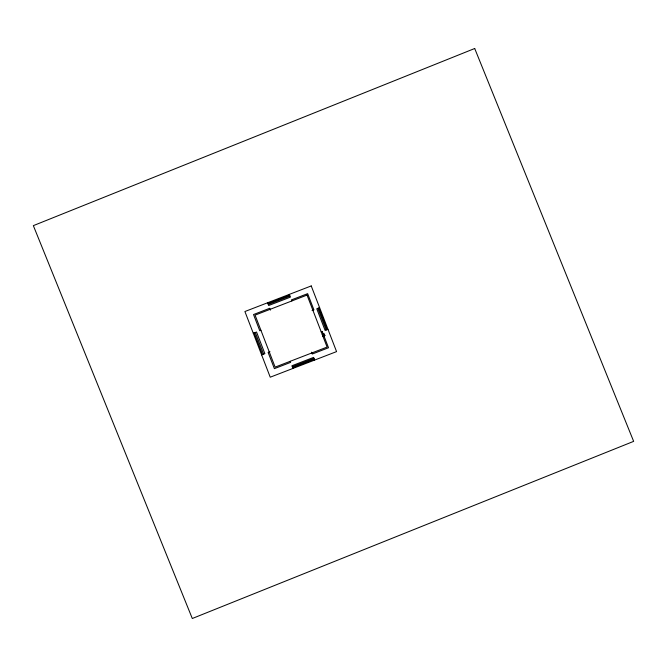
<?xml version="1.0" encoding="UTF-8"?>
<svg xmlns="http://www.w3.org/2000/svg" width="667" height="667" viewBox="0 0 667 667"><rect width="100%" height="100%" fill="white"/><g stroke="black" fill="none" stroke-linecap="round" stroke-linejoin="round"><path stroke-width="1" d="M322.261 331.524L321.244 331.924L322.261 331.524L328.523 347.757L312.289 354.027L311.572 352.176M267.951 303.593L289.611 295.239M268.284 304.46L289.945 296.106M253.293 333.267L256.537 332.016L264.882 353.66L261.639 354.911M260.939 330.323L259.78 330.765L253.518 314.532L269.751 308.271L270.46 310.113M312.064 310.597L313.915 309.88L307.654 293.647L291.412 299.908L291.821 300.959M319.618 307.679L316.767 308.779L325.112 330.423L327.972 329.323M269.968 351.701L268.126 352.409L274.387 368.643L290.629 362.381L290.212 361.306M322.236 334.475L324.195 333.717L324.912 335.576L322.945 336.335M322.886 336.176L324.854 335.418M292.304 366.725L313.965 358.371M292.655 367.634L314.315 359.28M318.801 307.996L327.147 329.64M317.851 308.362L326.196 330.007M289.286 294.397L290.353 297.157L268.684 305.511L267.625 302.751M314.624 360.08L313.59 357.395L291.929 365.758L292.963 368.434M255.278 332.5L263.632 354.144M254.202 332.916L262.548 354.561M474.704 48.499L33.35 225.638L192.296 618.501L633.65 441.362L474.704 48.499M311.231 285.935L244.906 311.522L270.235 377.197L336.568 351.609L311.231 285.935M307.037 295.089L255.077 315.132L275.129 367.117L327.088 347.073L307.037 295.089"/></g></svg>
